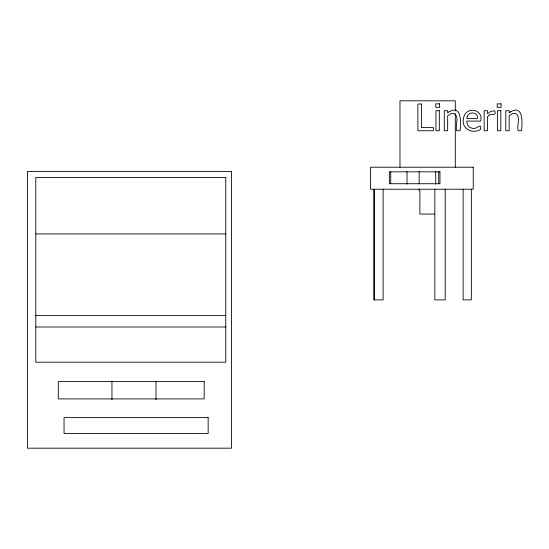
<?xml version="1.0" encoding="UTF-8"?>
<svg xmlns="http://www.w3.org/2000/svg" width="549" height="549" viewBox="0 0 549 549"><rect width="100%" height="100%" fill="white"/><g stroke="black" fill="none" stroke-linecap="round" stroke-linejoin="round"><path stroke-width="0.82" d="M434.554 214.055L419.868 214.055L419.91 190.627L419.155 190.627L419.155 188.959M35.795 233.943L225.769 233.943M35.795 315.6L225.769 315.6M35.795 326.991L225.769 326.991M471.337 189.22L471.337 299.891L463.136 299.891L463.136 189.22M455.299 111.035L455.299 100.817L399.967 100.817L399.967 167.219M455.299 113.588L455.299 167.219M445.198 189.22L445.198 299.891L434.849 299.891L434.849 189.22M438.72 171.83L438.72 183.73M435.734 171.453L435.734 184.148M419.155 171.405L419.155 183.942M407.035 171.453L407.035 184.148M390.73 171.83L390.73 183.73M383.113 189.22L383.113 299.891L373.732 299.891L373.732 189.22M374.562 189.22L374.562 299.891M155.998 381.699L155.998 399.651M111.955 381.699L111.955 399.651M463.569 118.522C460.837 128.432 472.517 134.56 480.354 129.537C482.296 121.35 475.688 130.614 471.996 128.164C468.592 127.759 466.629 124.287 466.835 121.082L480.732 121.082C483.717 108.338 464.674 106.149 463.569 118.522M467.343 116.264L466.835 118.495L477.445 118.495C478.419 112.332 469.258 110.925 467.343 116.264M488.754 115.496L487.519 116.525L487.519 130.758L484.143 130.758L484.143 110.706L487.519 110.706L487.519 113.684L490.737 111.378L494.766 110.816C496.852 116.937 491.231 112.559 488.754 115.496M449.164 111.742L447.668 112.929L447.668 110.706L444.292 110.706L444.292 130.758L447.668 130.758L447.668 115.784L450.276 114.034A5.758 5.758 0 0 1 454.009 113.458C459.781 116.395 454.956 125.954 456.679 130.758L460.055 130.758C460.721 123.69 462.361 104.331 449.164 111.742M510.666 111.742L509.163 112.929L509.163 110.706L505.787 110.706L505.787 130.758L509.163 130.758L509.163 115.784L511.778 114.034A5.758 5.758 0 0 1 515.511 113.458C521.276 116.395 516.451 125.954 518.174 130.758L521.55 130.758C522.216 123.69 523.856 104.331 510.666 111.742M439.571 103.85L435.728 103.85L435.728 107.35L439.571 107.35L439.571 103.85M501.065 103.85L497.229 103.85L497.229 107.35L501.065 107.35L501.065 103.85M421.426 104.029L417.871 104.029L417.871 130.758L433.36 130.758L433.36 127.594L421.426 127.594L421.426 104.029M439.337 110.706L435.961 110.706L435.961 130.758L439.337 130.758L439.337 110.706M500.832 110.706L497.463 110.706L497.463 130.758L500.832 130.758L500.832 110.706M473.231 167.219L370.541 167.219L370.541 189.22L473.231 189.22L473.231 167.219M231.465 171.418L27.45 171.418L27.45 448.183L231.465 448.183L231.465 171.418M439.962 171.83L389.344 171.83L389.344 183.73L439.962 183.73L439.962 171.83M225.769 177.457L35.795 177.457L35.795 362.203L225.769 362.203L225.769 177.457M204.187 381.61L58.304 381.61L58.304 398.91L204.187 398.91L204.187 381.61M208.16 417.604L64.041 417.604L64.041 433.449L208.16 433.449L208.16 417.604"/></g></svg>
